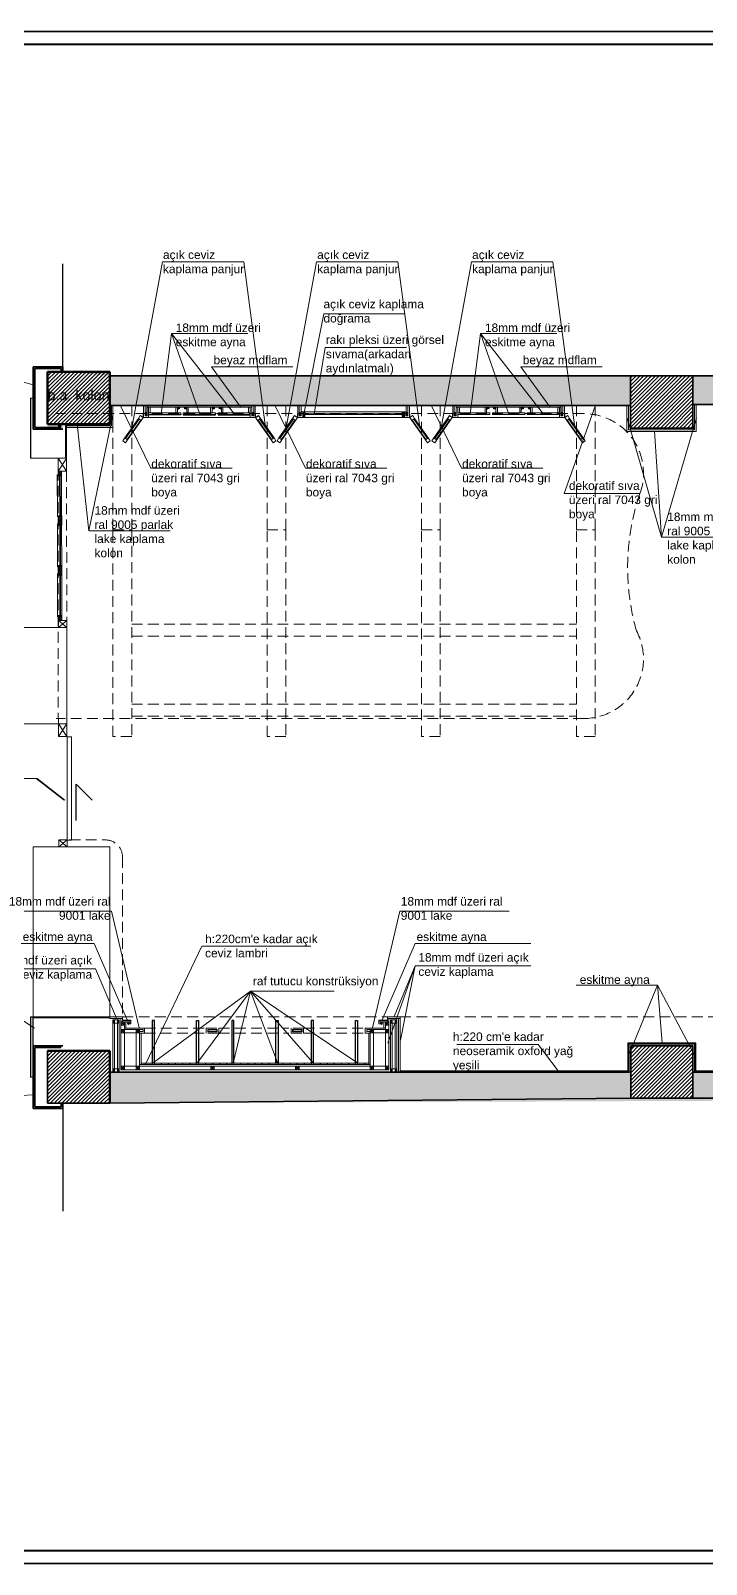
# Model space of a CAD drawing. Header units: millimetres. Extents: x 54215 to 67697, y 23496 to 56611.
# Drawn here: x 56308 to 57102, y 50261 to 52063 of the extents above; entities that cross this region are included whole.
import ezdxf

# ---------------------------------------------------------------- set-up
doc = ezdxf.new("R2010")
doc.units = ezdxf.units.MM
doc.linetypes.add('DASHED', pattern=[19.05, 12.7, -6.35])
for name, color, linetype, lineweight in [('- 0.09', 9, 'Continuous', 9), ('- 0.35', 3, 'Continuous', 35), ('- 0.50', 30, 'Continuous', 50), ('no3_ahsap gorunus arka ince', 53, 'Continuous', 15), ('no3_ahsap gorunus arka kalın', 43, 'Continuous', 15), ('no3_cam gorunus on', 142, 'Continuous', 15), ('no3_cam kesit arka', 141, 'Continuous', 18), ('no3_cam kesit on', 131, 'Continuous', 18), ('no3_duvar kaplama', 8, 'Continuous', 0), ('no3_duvar mevcut', 4, 'Continuous', 35), ('no3_kutu profil gorunus', 8, 'Continuous', 0), ('no3_kutuprofil kesit', 74, 'Continuous', 18), ('no3_mobilya aydınlatma', 50, 'Continuous', 13), ('no3_paslanmaz gorunus arka', 173, 'Continuous', 13), ('no3_paslanmaz gorunus on', 163, 'Continuous', 15), ('no3_tefriş izdüşüm', 87, 'Continuous', 15), ('no3_yazı duvar', 152, 'Continuous', 0), ('t_yazı', 154, 'Continuous', 25)]:
    doc.layers.add(name, color=color, linetype=linetype, lineweight=lineweight)
doc.layers.add('0 rölöve', color=7, linetype='Continuous', true_color=0xf1380e)
for name, color, linetype, lineweight, true_color in [('no3_ahsap kesit on', 7, 'Continuous', 20, 0xfca103), ('no3_alçıpan kesit', 7, 'Continuous', 20, 0xf5003d), ('no3_doğrama kesit', 7, 'Continuous', 18, 0x35355a)]:
    doc.layers.add(name, color=color, linetype=linetype, lineweight=lineweight, true_color=true_color)
doc.styles.get("Standard").update_dxf_attribs({"font": 'arial.ttf'})

# ---------------------------------------------------------------- blocks, each defined once
blk = doc.blocks.new('panjurplan')
at = {"layer": 'no3_ahsap gorunus arka kalın'}
for p, q in [((3825.4, 3282.3), (3797.4, 3282.3)), ((3797.4, 3281.5), (3825.4, 3281.5)), ((3797.4, 3281.1), (3825.4, 3281.1)), ((3825.4, 3278.9), (3797.4, 3278.9)), ((3797.4, 3278.3), (3825.4, 3278.3))]:
    blk.add_line(p, q, dxfattribs=at)
at = {"layer": 'no3_ahsap kesit on'}
for p, q in [((3797.4, 3278.9), (3797.4, 3281.5)), ((3825.4, 3281.5), (3825.4, 3278.9))]:
    blk.add_line(p, q, dxfattribs=at)
for points in [[(3793.4, 3278.3), (3797.4, 3278.3), (3797.4, 3282.3), (3793.4, 3282.3)], [(3825.4, 3278.3), (3829.4, 3278.3), (3829.4, 3282.3), (3825.4, 3282.3)]]:
    blk.add_lwpolyline(points, close=True, dxfattribs=at)
blk = doc.blocks.new('plan girişblok')
at = {"layer": '- 0.09'}
h = blk.add_hatch(dxfattribs=at)
h.set_pattern_fill('ANSI31', color=256)
h.set_pattern_definition([(45, (2446.458, 1691.4684), (-2.245064, 2.245064), [])])
h.paths.add_polyline_path([(3742.1, 3361.5), (3669.1, 3361.5), (3669.1, 3300), (3742.1, 3300)])
h.paths.add_polyline_path([(4427.6, 3357), (4354.1, 3357), (4354.1, 3295.5), (4427.6, 3295.5)])
h.paths.add_polyline_path([(5009.1, 3356), (4935.6, 3356), (4935.6, 3294.5), (5009.1, 3294.5)])
h.paths.add_polyline_path([(5006.1, 2568.5), (4933.1, 2568.5), (4933.1, 2507), (5006.1, 2507)])
h.paths.add_polyline_path([(4427.6, 2569.5), (4354.6, 2569.5), (4354.6, 2508), (4427.6, 2508)])
h.paths.add_polyline_path([(3742.1, 2563.5), (3669.1, 2563.5), (3669.1, 2502), (3742.1, 2502)])
at = {"layer": 'no3_duvar kaplama'}
h = blk.add_hatch(color=256, dxfattribs=at)
h.dxf.hatch_style = 1
h.paths.add_polyline_path([(3669.1, 2563.5), (3687.1, 2563.5), (3669.1, 2563.5), (3669.1, 2502), (3687.1, 2502), (5226.7, 2507.9), (5230.3, 3356), (3742.1, 3357), (3687.1, 3361.5), (3669.1, 3361.5), (3669.1, 3294), (3687.1, 3294), (3687.1, 3300), (3669.1, 3300), (3669.1, 3361.5), (3742.1, 3361.5), (3742.1, 3322), (4354.1, 3322), (4354.1, 3357), (4427.6, 3357), (4427.6, 3323), (4935.6, 3323), (4935.6, 3356), (5009.1, 3356), (5009.1, 3319), (5144.6, 3319), (5144.6, 3310.5), (5191.1, 3310.5), (5191.1, 2573), (5169.1, 2573), (5169.1, 2538.5), (5006.1, 2538.5), (5006.1, 2507), (4933.1, 2507), (4933.1, 2538.5), (4427.6, 2538.5), (4427.6, 2508), (4354.6, 2508), (4354.6, 2538.5), (3742.1, 2538.5), (3742.1, 2502), (3669.1, 2502)])
h.paths.add_polyline_path([(5191.1, 2684.9), (5191.1, 2661.6), (5203.3, 2661.6), (5203.3, 2684.9)], flags=17)
at = {"layer": '- 0.35'}
for p, q in [((3687.1, 3367.5), (3652.1, 3367.5)), ((3652.1, 3367.5), (3652.1, 3294)), ((3685.1, 3365.5), (3654.1, 3365.5)), ((3654.1, 3365.5), (3654.1, 3296)), ((3685.1, 3365.5), (3685.1, 3361.5)), ((3687.1, 3367.5), (3687.1, 3361.5)), ((3682.2, 3300), (3682.2, 3296)), ((3682.2, 3294), (3682.2, 3298)), ((3684.2, 3300), (3684.2, 3294)), ((3687.1, 3294), (3652.1, 3294)), ((3685.1, 3296), (3654.1, 3296)), ((3652.1, 2569.5), (3652.1, 2496)), ((3687.1, 2569.5), (3652.1, 2569.5)), ((3685.1, 2567.5), (3654.1, 2567.5)), ((3654.1, 2567.5), (3654.1, 2498)), ((3687.1, 2496), (3652.1, 2496)), ((3685.1, 2498), (3654.1, 2498))]:
    blk.add_line(p, q, dxfattribs=at)
at = {"layer": '- 0.35', "color": 2}
for p, q in [((3685.1, 2498), (3685.1, 2502)), ((3687.1, 2496), (3687.1, 2502))]:
    blk.add_line(p, q, dxfattribs=at)
at = {"layer": '- 0.50'}
for p, q in [((3742.1, 3361.5), (3669.1, 3361.5)), ((3669.1, 3300), (3669.1, 3361.5)), ((3742.1, 3300), (3742.1, 3361.5)), ((3742.1, 3300), (3742.1, 3361.5)), ((3742.1, 3300), (3669.1, 3300)), ((3742.1, 3300), (3669.1, 3300)), ((3742.1, 2563.5), (3669.1, 2563.5)), ((3742.1, 2563.5), (3742.1, 2502))]:
    blk.add_line(p, q, dxfattribs=at)
for p, q in [((3825.6, 3311.1), (3787.8, 3311.1)), ((3825.6, 3311.5), (3825.6, 3311.1)), ((3652.1, 2569.5), (3652.1, 2603.5))]:
    blk.add_line(p, q)
for points in [[(3828.6, 3311.5), (3828.6, 3311.1), (3866.4, 3311.1), (3866.4, 3311.5)], [(3869.4, 3311.5), (3869.4, 3311.1), (3907.2, 3311.1)]]:
    blk.add_lwpolyline(points)
for points in [[(3792.1, 2550), (3794.6, 2550), (3794.6, 2599.5), (3792.1, 2599.5)], [(3846.6, 2550), (3844.1, 2550), (3844.1, 2599.5), (3846.6, 2599.5)], [(3885.5, 2550), (3888, 2550), (3888, 2599.5), (3885.5, 2599.5)], [(3940, 2550), (3937.5, 2550), (3937.5, 2599.5), (3940, 2599.5)], [(3979, 2550), (3981.5, 2550), (3981.5, 2599.5), (3979, 2599.5)], [(4033.5, 2550), (4031, 2550), (4031, 2599.5), (4033.5, 2599.5)]]:
    blk.add_lwpolyline(points, close=True)
at = {"layer": '0 rölöve'}
for p, q in [((3687.1, 3367.5), (3687.1, 3488.3)), ((3913.2, 3322), (3963.1, 3322)), ((3913.2, 3322), (3963.1, 3322)), ((3687.1, 2496), (3687.1, 2375.1))]:
    blk.add_line(p, q, dxfattribs=at)
at = {"layer": 'no3_ahsap gorunus arka ince'}
for p, q in [((3787.8, 3308), (3907.2, 3308)), ((3969.1, 3308), (4088.5, 3308)), ((4086, 3314.5), (3971.6, 3314.5)), ((4151.3, 3308), (4270.7, 3308))]:
    blk.add_line(p, q, dxfattribs=at)
at = {"layer": 'no3_ahsap kesit on'}
for p, q in [((3781.8, 3322), (3783.6, 3322)), ((3909, 3322), (3786, 3322)), ((3786, 3320.2), (3786, 3322)), ((3786, 3320.2), (3787.8, 3320.2)), ((3909, 3320.2), (3786, 3320.2)), ((3787.8, 3313.3), (3787.8, 3320.2)), ((3789.6, 3313.3), (3789.6, 3320.2)), ((3819.8, 3313.3), (3819.8, 3320.2)), ((3821.6, 3313.3), (3821.6, 3320.2)), ((3832.6, 3313.3), (3832.6, 3320.2)), ((3834.4, 3313.3), (3834.4, 3320.2)), ((3860.6, 3313.3), (3860.6, 3320.2)), ((3862.4, 3313.3), (3862.4, 3320.2)), ((3873.4, 3313.3), (3873.4, 3320.2)), ((3875.2, 3313.3), (3875.2, 3320.2)), ((3905.4, 3313.3), (3905.4, 3320.2)), ((3909, 3320.2), (3907.2, 3320.2)), ((3907.2, 3313.3), (3907.2, 3320.2)), ((3909, 3320.2), (3909, 3322)), ((3913.2, 3322), (3911.4, 3322)), ((3963.1, 3322), (3964.9, 3322)), ((4094.5, 3322), (4092.7, 3322)), ((4145.3, 3322), (4147.1, 3322)), ((4272.5, 3322), (4149.5, 3322)), ((4149.5, 3320.2), (4149.5, 3322)), ((4149.5, 3320.2), (4151.3, 3320.2)), ((4272.5, 3320.2), (4149.5, 3320.2)), ((4151.3, 3313.3), (4151.3, 3320.2)), ((4153.1, 3313.3), (4153.1, 3320.2)), ((4183.3, 3313.3), (4183.3, 3320.2)), ((4185.1, 3313.3), (4185.1, 3320.2)), ((4196.1, 3313.3), (4196.1, 3320.2)), ((4197.9, 3313.3), (4197.9, 3320.2)), ((4224.1, 3313.3), (4224.1, 3320.2)), ((4225.9, 3313.3), (4225.9, 3320.2)), ((4236.9, 3313.3), (4236.9, 3320.2)), ((4238.7, 3313.3), (4238.7, 3320.2)), ((4268.9, 3313.3), (4268.9, 3320.2)), ((4272.5, 3320.2), (4270.7, 3320.2)), ((4270.7, 3313.3), (4270.7, 3320.2)), ((4272.5, 3320.2), (4272.5, 3322)), ((4276.7, 3322), (4274.9, 3322)), ((3967.3, 3314.5), (3969.1, 3314.5)), ((3971.6, 3312), (3969.1, 3314.5)), ((3969.1, 3312), (3971.6, 3314.5)), ((3971.6, 3309), (3969.1, 3311.5)), ((3969.1, 3309), (3971.6, 3311.5)), ((4086, 3312), (4088.5, 3314.5)), ((4088.5, 3312), (4086, 3314.5)), ((4086, 3309), (4088.5, 3311.5)), ((4088.5, 3309), (4086, 3311.5)), ((4090.3, 3314.5), (4088.5, 3314.5)), ((3757.1, 2603.5), (3742.1, 2603.5)), ((3742.1, 2603.5), (3742.1, 2601.7)), ((3757.1, 2601.7), (3742.1, 2601.7)), ((3755.3, 2597.7), (3767.1, 2597.7)), ((3759.3, 2597.7), (3759.3, 2588.7)), ((3761.1, 2597.7), (3761.1, 2590.5)), ((3765.3, 2595.5), (3765.3, 2597.7)), ((3767.1, 2595.5), (3765.3, 2595.5)), ((3767.1, 2599.5), (3767.1, 2595.5)), ((4058.5, 2599.5), (4058.5, 2595.5)), ((4070.3, 2597.7), (4058.5, 2597.7)), ((4058.5, 2595.5), (4060.3, 2595.5)), ((4060.3, 2595.5), (4060.3, 2597.7)), ((4064.5, 2597.7), (4064.5, 2590.5)), ((4066.3, 2597.7), (4066.3, 2588.7)), ((4083.5, 2603.5), (4068.5, 2603.5)), ((4068.5, 2603.5), (4068.5, 2597.7)), ((4083.5, 2601.7), (4068.5, 2601.7)), ((4070.3, 2601.7), (4070.3, 2597.7)), ((3777.3, 2586.3), (3777.3, 2545.5)), ((3779.1, 2584.5), (3779.1, 2547.5)), ((4046.5, 2584.5), (4046.5, 2547.5)), ((4048.3, 2586.3), (4048.3, 2545.5)), ((3777.3, 2547.5), (4048.3, 2547.5)), ((3777.3, 2545.5), (4048.3, 2545.5))]:
    blk.add_line(p, q, dxfattribs=at)
for points in [[(3691.4, 3298), (3744.1, 3298), (3744.1, 3322)], [(3691.4, 3296.2), (3745.9, 3296.2), (3745.9, 3322)], [(3781.8, 3322), (3781.8, 3308), (3787.8, 3308), (3787.8, 3320.2)], [(3783.6, 3322), (3783.6, 3309.8), (3786, 3309.8), (3786, 3320.2)], [(3913.2, 3322), (3913.2, 3308), (3907.2, 3308), (3907.2, 3320.2)], [(3911.4, 3322), (3911.4, 3309.8), (3909, 3309.8), (3909, 3320.2)], [(3963.1, 3322), (3963.1, 3308), (3969.1, 3308), (3969.1, 3314.5)], [(3964.9, 3322), (3964.9, 3309.8), (3967.3, 3309.8), (3967.3, 3314.5)], [(4094.5, 3322), (4094.5, 3308), (4088.5, 3308), (4088.5, 3314.5)], [(4092.7, 3322), (4092.7, 3309.8), (4090.3, 3309.8), (4090.3, 3314.5)], [(4145.3, 3322), (4145.3, 3308), (4151.3, 3308), (4151.3, 3320.2)], [(4147.1, 3322), (4147.1, 3309.8), (4149.5, 3309.8), (4149.5, 3320.2)], [(4276.7, 3322), (4276.7, 3308), (4270.7, 3308), (4270.7, 3320.2)], [(4274.9, 3322), (4274.9, 3309.8), (4272.5, 3309.8), (4272.5, 3320.2)], [(4350.1, 3322), (4350.1, 3291.5), (4431.6, 3291.5), (4431.6, 3323)], [(4352.1, 3322), (4352.1, 3293.5), (4429.6, 3293.5), (4429.6, 3323)], [(3757.1, 2597.7), (3757.1, 2603.5), (3742.1, 2603.5)], [(3755.3, 2597.7), (3755.3, 2601.7), (3742.1, 2601.7)], [(4083.5, 2538.5), (4083.5, 2603.5), (4068.5, 2603.5)], [(4081.7, 2538.5), (4081.7, 2601.7), (4068.5, 2601.7)], [(3759.3, 2590.5), (3783.1, 2590.5), (3783.1, 2584.5), (3777.3, 2584.5)], [(3759.3, 2588.7), (3781.3, 2588.7), (3781.3, 2586.3), (3777.3, 2586.3)], [(4066.3, 2590.5), (4042.5, 2590.5), (4042.5, 2584.5), (4048.3, 2584.5)], [(4066.3, 2588.7), (4044.3, 2588.7), (4044.3, 2586.3), (4048.3, 2586.3)], [(3779.1, 2547.5), (3783.8, 2547.5), (3783.8, 2549), (3783.5, 2549.3), (3779.1, 2549.3)], [(3885.6, 2549.3), (3880.1, 2549.3), (3879.8, 2549), (3879.8, 2547.5), (3885.6, 2547.5)], [(3937.8, 2547.5), (3945.8, 2547.5), (3945.8, 2549), (3945.5, 2549.3), (3940.1, 2549.3)], [(4046.5, 2549.3), (4042.1, 2549.3), (4041.8, 2549), (4041.8, 2547.5), (4046.5, 2547.5)]]:
    blk.add_lwpolyline(points, dxfattribs=at)
for points in [[(3787.8, 3313.3), (3825.6, 3313.3), (3825.6, 3311.5), (3787.8, 3311.5)], [(3828.6, 3313.3), (3866.4, 3313.3), (3866.4, 3311.5), (3828.6, 3311.5)], [(3869.4, 3313.3), (3907.2, 3313.3), (3907.2, 3311.5), (3869.4, 3311.5)], [(3969.1, 3312), (3971.6, 3312), (3971.6, 3314.5), (3969.1, 3314.5)], [(3969.1, 3309), (3971.6, 3309), (3971.6, 3311.5), (3969.1, 3311.5)], [(4088.5, 3312), (4086, 3312), (4086, 3314.5), (4088.5, 3314.5)], [(4088.5, 3309), (4086, 3309), (4086, 3311.5), (4088.5, 3311.5)], [(4151.3, 3313.3), (4189.1, 3313.3), (4189.1, 3311.5), (4151.3, 3311.5)], [(4192.1, 3313.3), (4229.9, 3313.3), (4229.9, 3311.5), (4192.1, 3311.5)], [(4232.9, 3313.3), (4270.7, 3313.3), (4270.7, 3311.5), (4232.9, 3311.5)], [(3857.9, 2588.7), (3857.9, 2586.9), (3867.9, 2586.9), (3867.9, 2588.7)], [(3957.6, 2588.7), (3957.6, 2586.9), (3967.6, 2586.9), (3967.6, 2588.7)], [(3792.1, 2549), (3791.8, 2549.3), (3784.4, 2549.3), (3784.1, 2549), (3784.1, 2547.5), (3792.1, 2547.5)], [(3802.6, 2549), (3802.3, 2549.3), (3794.9, 2549.3), (3794.6, 2549), (3794.6, 2547.5), (3802.6, 2547.5)], [(3810.9, 2549), (3810.6, 2549.3), (3803.2, 2549.3), (3802.9, 2549), (3802.9, 2547.5), (3810.9, 2547.5)], [(3819.2, 2549), (3818.9, 2549.3), (3811.5, 2549.3), (3811.2, 2549), (3811.2, 2547.5), (3819.2, 2547.5)], [(3827.5, 2549), (3827.2, 2549.3), (3819.8, 2549.3), (3819.5, 2549), (3819.5, 2547.5), (3827.5, 2547.5)], [(3835.8, 2549), (3835.5, 2549.3), (3828.1, 2549.3), (3827.8, 2549), (3827.8, 2547.5), (3835.8, 2547.5)], [(3844.1, 2549), (3843.8, 2549.3), (3836.4, 2549.3), (3836.1, 2549), (3836.1, 2547.5), (3844.1, 2547.5)], [(3854.6, 2549), (3854.3, 2549.3), (3846.9, 2549.3), (3846.6, 2549), (3846.6, 2547.5), (3854.6, 2547.5)], [(3862.9, 2549), (3862.6, 2549.3), (3855.2, 2549.3), (3854.9, 2549), (3854.9, 2547.5), (3862.9, 2547.5)], [(3871.2, 2549), (3870.9, 2549.3), (3863.5, 2549.3), (3863.2, 2549), (3863.2, 2547.5), (3871.2, 2547.5)], [(3879.5, 2549), (3879.2, 2549.3), (3871.8, 2549.3), (3871.5, 2549), (3871.5, 2547.5), (3879.5, 2547.5)], [(3896.1, 2549), (3895.8, 2549.3), (3888.4, 2549.3), (3888.1, 2549), (3888.1, 2547.5), (3896.1, 2547.5)], [(3904.4, 2549), (3904.1, 2549.3), (3896.7, 2549.3), (3896.4, 2549), (3896.4, 2547.5), (3904.4, 2547.5)], [(3912.7, 2549), (3912.4, 2549.3), (3905, 2549.3), (3904.7, 2549), (3904.7, 2547.5), (3912.7, 2547.5)], [(3921, 2549), (3920.7, 2549.3), (3913.3, 2549.3), (3913, 2549), (3913, 2547.5), (3921, 2547.5)], [(3929.3, 2549), (3929, 2549.3), (3921.6, 2549.3), (3921.3, 2549), (3921.3, 2547.5), (3929.3, 2547.5)], [(3937.6, 2549), (3937.3, 2549.3), (3929.9, 2549.3), (3929.6, 2549), (3929.6, 2547.5), (3937.6, 2547.5)], [(3954.1, 2549), (3953.8, 2549.3), (3946.4, 2549.3), (3946.1, 2549), (3946.1, 2547.5), (3954.1, 2547.5)], [(3962.4, 2549), (3962.1, 2549.3), (3954.7, 2549.3), (3954.4, 2549), (3954.4, 2547.5), (3962.4, 2547.5)], [(3970.7, 2549), (3970.4, 2549.3), (3963, 2549.3), (3962.7, 2549), (3962.7, 2547.5), (3970.7, 2547.5)], [(3979, 2549), (3978.7, 2549.3), (3971.3, 2549.3), (3971, 2549), (3971, 2547.5), (3979, 2547.5)], [(3989.5, 2549), (3989.2, 2549.3), (3981.8, 2549.3), (3981.5, 2549), (3981.5, 2547.5), (3989.5, 2547.5)], [(3997.8, 2549), (3997.5, 2549.3), (3990.1, 2549.3), (3989.8, 2549), (3989.8, 2547.5), (3997.8, 2547.5)], [(4006.1, 2549), (4005.8, 2549.3), (3998.4, 2549.3), (3998.1, 2549), (3998.1, 2547.5), (4006.1, 2547.5)], [(4014.4, 2549), (4014.1, 2549.3), (4006.7, 2549.3), (4006.4, 2549), (4006.4, 2547.5), (4014.4, 2547.5)], [(4022.7, 2549), (4022.4, 2549.3), (4015, 2549.3), (4014.7, 2549), (4014.7, 2547.5), (4022.7, 2547.5)], [(4031, 2549), (4030.7, 2549.3), (4023.3, 2549.3), (4023, 2549), (4023, 2547.5), (4031, 2547.5)], [(4041.5, 2549), (4041.2, 2549.3), (4033.8, 2549.3), (4033.5, 2549), (4033.5, 2547.5), (4041.5, 2547.5)]]:
    blk.add_lwpolyline(points, close=True, dxfattribs=at)
at = {"layer": 'no3_alçıpan kesit'}
for p, q in [((3690.2, 3260), (3690.2, 3298)), ((3690.2, 3298), (3691.4, 3298)), ((3691.4, 3260), (3691.4, 3298)), ((3652.1, 2603.5), (3742.1, 2603.5)), ((3652.1, 2602.3), (3742.1, 2602.3)), ((3757.1, 2599.5), (3767.1, 2599.5)), ((4068.5, 2599.5), (4058.5, 2599.5))]:
    blk.add_line(p, q, dxfattribs=at)
for points in [[(4351.4, 2538.5), (4351.4, 2572.7), (4430.8, 2572.7), (4430.8, 2538.5)], [(4352.6, 2538.5), (4352.6, 2571.5), (4429.6, 2571.5), (4429.6, 2538.5)]]:
    blk.add_lwpolyline(points, dxfattribs=at)
at = {"layer": 'no3_cam gorunus on'}
for p, q in [((3683, 3240.7), (3683.4, 3191)), ((3683.5, 3240.7), (3683.9, 3191)), ((3684, 3240.7), (3684.4, 3191)), ((3683.4, 3183), (3683.4, 3132.3)), ((3683.9, 3183), (3683.9, 3132.3)), ((3684.4, 3183), (3684.4, 3132.3)), ((3683.4, 3124.3), (3683.4, 3073.7)), ((3683.9, 3124.3), (3683.9, 3073.7)), ((3684.4, 3124.3), (3684.4, 3073.7))]:
    blk.add_line(p, q, dxfattribs=at)
at = {"layer": 'no3_cam kesit arka'}
for p, q in [((3969.1, 3312), (4088.5, 3312)), ((3969.1, 3311.5), (4088.5, 3311.5))]:
    blk.add_line(p, q, dxfattribs=at)
for points in [[(3757.1, 2599.5), (3767.1, 2599.5), (3767.1, 2599.9), (3757.1, 2599.9)], [(4068.5, 2599.5), (4058.5, 2599.5), (4058.5, 2599.9), (4068.5, 2599.9)]]:
    blk.add_lwpolyline(points, close=True, dxfattribs=at)
at = {"layer": 'no3_cam kesit on'}
blk.add_lwpolyline([(4351, 2540), (4351, 2573.1), (4431.2, 2573.1), (4431.2, 2540)], dxfattribs=at)
at = {"layer": 'no3_doğrama kesit'}
blk.add_line((3688.9, 3244.7), (3683.9, 3244.7), dxfattribs=at)
blk.add_lwpolyline([(3692.1, 2811.3), (3692.1, 2932.7), (3697.1, 2932.7), (3697.1, 2811.3)], close=True, dxfattribs=at)
at = {"layer": 'no3_duvar kaplama', "linetype": 'DASHED'}
for p, q in [((3767.9, 3065), (4290.6, 3065)), ((3767.9, 3051), (4290.6, 3051)), ((3767.9, 2971.1), (4290.6, 2971.1)), ((3767.9, 2957.1), (4290.6, 2957.1)), ((3757.1, 2603.5), (4068.5, 2603.5)), ((4083.5, 2603.5), (4677.5, 2603.5)), ((3783.1, 2590.5), (3855.5, 2590.5)), ((3783.1, 2584.5), (3855.5, 2584.5)), ((3870.3, 2590.5), (3952.8, 2590.5)), ((3870.3, 2584.5), (3952.8, 2584.5)), ((3970, 2590.5), (4042.5, 2590.5)), ((3970, 2584.5), (4042.5, 2584.5))]:
    blk.add_line(p, q, dxfattribs=at)
at = {"layer": 'no3_duvar kaplama'}
for p, q in [((4083.5, 2540), (4351.4, 2540)), ((4083.5, 2539), (4351.4, 2539)), ((4430.8, 2540), (4677.5, 2540)), ((4430.8, 2539), (4677.5, 2539))]:
    blk.add_line(p, q, dxfattribs=at)
at = {"layer": 'no3_duvar kaplama', "linetype": 'DASHED'}
for points in [[(3745.9, 3322), (3745.9, 3176), (3767.9, 3176), (3767.9, 3322)], [(3927.2, 3322), (3927.2, 3176), (3949.2, 3176), (3949.2, 3322)], [(4108.5, 3322), (4108.5, 3176), (4130.5, 3176), (4130.5, 3322)], [(4290.6, 3322), (4290.6, 3176), (4312.6, 3176), (4312.6, 3322)], [(3745.9, 2933), (3745.9, 3176), (3767.9, 3176), (3767.9, 2933)], [(3927.2, 2933), (3927.2, 3176), (3949.2, 3176), (3949.2, 2933)], [(4108.5, 2933), (4108.5, 3176), (4130.5, 3176), (4130.5, 2933)], [(4290.6, 2933), (4290.6, 3176), (4312.6, 3176), (4312.6, 2933)], [(3855.5, 2590.5), (3870.3, 2590.5), (3870.3, 2584.5), (3855.5, 2584.5)], [(3857.3, 2588.7), (3868.5, 2588.7), (3868.5, 2586.1), (3857.3, 2586.1)], [(3970, 2590.5), (3955.2, 2590.5), (3955.2, 2584.5), (3970, 2584.5)], [(3968.2, 2588.7), (3957, 2588.7), (3957, 2586.1), (3968.2, 2586.1)]]:
    blk.add_lwpolyline(points, close=True, dxfattribs=at)
blk.add_lwpolyline([(3695, 2811.5), (3737.1, 2811.5, -0.414214), (3757.1, 2791.5), (3757.1, 2603.5)], format="xyb", dxfattribs=at)
at = {"layer": 'no3_duvar mevcut'}
for p, q in [((4354.1, 3357), (3742.1, 3357)), ((4354.1, 3357), (4354.1, 3295.5)), ((4354.1, 3357), (4427.6, 3357)), ((4427.6, 3295.5), (4427.6, 3357)), ((4427.6, 3357), (4935.6, 3356)), ((3742.1, 3322), (4354.1, 3322)), ((4427.6, 3323), (4935.6, 3323)), ((4354.1, 3295.5), (4427.6, 3295.5)), ((3669.1, 2563.5), (3669.1, 2502)), ((3742.1, 2563.5), (3669.1, 2563.5)), ((3742.1, 2563.5), (3742.1, 2502)), ((4354.6, 2508), (4354.6, 2569.5)), ((4354.6, 2569.5), (4427.6, 2569.5)), ((4427.6, 2569.5), (4427.6, 2508)), ((3742.1, 2538.5), (4354.6, 2538.5)), ((4427.6, 2538.5), (4933.1, 2538.5)), ((4354.6, 2508), (3742.1, 2502)), ((4354.6, 2508), (4427.6, 2508)), ((4933.1, 2507), (4427.6, 2508)), ((3742.1, 2502), (3669.1, 2502))]:
    blk.add_line(p, q, dxfattribs=at)
at = {"layer": 'no3_kutu profil gorunus'}
for p, q in [((3785.8, 3313.8), (3785.8, 3322)), ((3909.2, 3313.8), (3909.2, 3322)), ((3967.1, 3313.8), (3967.1, 3322)), ((4090.5, 3313.8), (4090.5, 3322)), ((4149.3, 3313.8), (4149.3, 3322)), ((4272.7, 3313.8), (4272.7, 3322)), ((3685.5, 3244.7), (3681.5, 3244.7)), ((3685.9, 3069.7), (3685.5, 3244.7)), ((3680.5, 3239.2), (3680.9, 3192.5)), ((3680.9, 3181.5), (3680.9, 3133.8)), ((3680.9, 3122.8), (3680.9, 3075.2)), ((3681.9, 3069.7), (3685.9, 3069.7)), ((3745.9, 2596.2), (3745.9, 2542.5)), ((3747.9, 2600.2), (3751.3, 2600.2)), ((3753.3, 2596.2), (3753.3, 2542.5)), ((4072.3, 2596.2), (4072.3, 2542.5)), ((4074.3, 2600.2), (4077.7, 2600.2)), ((4079.7, 2596.2), (4079.7, 2542.5)), ((3755.3, 2541.5), (3755.3, 2593.7)), ((4070.3, 2593.7), (4070.3, 2588.7)), ((4070.3, 2584.7), (4070.3, 2543.5)), ((4048.3, 2541.5), (3755.3, 2541.5)), ((4066.3, 2541.5), (4052.3, 2541.5))]:
    blk.add_line(p, q, dxfattribs=at)
at = {"layer": 'no3_kutu profil gorunus', "linetype": 'DASHED'}
for p, q in [((3681.7, 2948), (3681.4, 3245)), ((3691.4, 3245), (3691.7, 2948))]:
    blk.add_line(p, q, dxfattribs=at)
at = {"layer": 'no3_kutu profil gorunus'}
for points in [[(3747.9, 2596.2), (3751.3, 2596.2), (3751.3, 2542.5), (3747.9, 2542.5)], [(4074.3, 2596.2), (4077.7, 2596.2), (4077.7, 2542.5), (4074.3, 2542.5)], [(3759.3, 2584.7), (3773.3, 2584.7), (3773.3, 2545.5), (3759.3, 2545.5)], [(4052.3, 2584.7), (4066.3, 2584.7), (4066.3, 2545.5), (4052.3, 2545.5)]]:
    blk.add_lwpolyline(points, close=True, dxfattribs=at)
at = {"layer": 'no3_kutuprofil kesit'}
for p, q in [((3778.1, 3310), (3778.2, 3310.2)), ((3781.4, 3307.7), (3778.1, 3310)), ((3778.2, 3310.2), (3781.2, 3308)), ((3781.8, 3312), (3781.6, 3312)), ((3781.6, 3312), (3781.6, 3308.2)), ((3781.8, 3308), (3781.8, 3312)), ((3783.8, 3309.8), (3785.8, 3313.8)), ((3785.8, 3309.8), (3783.8, 3313.8)), ((3785.8, 3313.8), (3785.8, 3313.8)), ((3911.2, 3309.8), (3909.2, 3313.8)), ((3909.2, 3313.8), (3909.2, 3313.8)), ((3909.2, 3309.8), (3911.2, 3313.8)), ((3913.2, 3308), (3913.2, 3312)), ((3913.2, 3312), (3913.4, 3312)), ((3913.4, 3312), (3913.4, 3308.2)), ((3913.7, 3307.7), (3917, 3310)), ((3916.9, 3310.2), (3913.8, 3308)), ((3917, 3310), (3916.9, 3310.2)), ((3959.4, 3310), (3959.5, 3310.2)), ((3962.7, 3307.7), (3959.4, 3310)), ((3959.5, 3310.2), (3962.5, 3308)), ((3963.1, 3312), (3962.9, 3312)), ((3962.9, 3312), (3962.9, 3308.2)), ((3963.1, 3308), (3963.1, 3312)), ((3965.1, 3309.8), (3967.1, 3313.8)), ((3967.1, 3309.8), (3965.1, 3313.8)), ((3967.1, 3313.8), (3967.1, 3313.8)), ((4092.5, 3309.8), (4090.5, 3313.8)), ((4090.5, 3313.8), (4090.5, 3313.8)), ((4090.5, 3309.8), (4092.5, 3313.8)), ((4094.5, 3308), (4094.5, 3312)), ((4094.5, 3312), (4094.7, 3312)), ((4094.7, 3312), (4094.7, 3308.2)), ((4095, 3307.7), (4098.3, 3310)), ((4098.2, 3310.2), (4095.1, 3308)), ((4098.3, 3310), (4098.2, 3310.2)), ((4141.5, 3310), (4141.6, 3310.2)), ((4144.8, 3307.7), (4141.5, 3310)), ((4141.6, 3310.2), (4144.7, 3308)), ((4145.3, 3312), (4145.1, 3312)), ((4145.1, 3312), (4145.1, 3308.2)), ((4145.3, 3308), (4145.3, 3312)), ((4147.3, 3309.8), (4149.3, 3313.8)), ((4149.3, 3309.8), (4147.3, 3313.8)), ((4149.3, 3313.8), (4149.3, 3313.8)), ((4274.7, 3309.8), (4272.7, 3313.8)), ((4272.7, 3313.8), (4272.7, 3313.8)), ((4272.7, 3309.8), (4274.7, 3313.8)), ((4276.7, 3308), (4276.7, 3312)), ((4276.7, 3312), (4276.9, 3312)), ((4276.9, 3312), (4276.9, 3308.2)), ((4277.1, 3307.7), (4280.4, 3310)), ((4280.3, 3310.2), (4277.3, 3308)), ((4280.4, 3310), (4280.3, 3310.2)), ((3649.1, 3260), (3680.9, 3260)), ((3691.4, 3245), (3681.4, 3260)), ((3691.4, 3259.7), (3681.4, 3244.7)), ((3681.5, 3244.7), (3685.5, 3240.7)), ((3681.5, 3240.7), (3685.5, 3244.7)), ((3680.5, 3240.7), (3683, 3239.2)), ((3680.5, 3239.2), (3683, 3240.7)), ((3684, 3240.7), (3685.5, 3239.2)), ((3684, 3239.2), (3685.5, 3240.7)), ((3680.9, 3192.5), (3683.4, 3191)), ((3680.9, 3191), (3683.4, 3192.5)), ((3681.9, 3191), (3685.9, 3187)), ((3681.9, 3187), (3685.9, 3191)), ((3684.4, 3192.5), (3685.9, 3191)), ((3684.4, 3191), (3685.9, 3192.5)), ((3680.9, 3183), (3683.4, 3181.5)), ((3680.9, 3181.5), (3683.4, 3183)), ((3685.9, 3187), (3681.9, 3187)), ((3681.9, 3187), (3685.9, 3183)), ((3681.9, 3183), (3685.9, 3187)), ((3685.9, 3183), (3681.9, 3183)), ((3684.4, 3183), (3685.9, 3181.5)), ((3684.4, 3181.5), (3685.9, 3183)), ((3680.9, 3133.8), (3683.4, 3132.3)), ((3680.9, 3132.3), (3683.4, 3133.8)), ((3680.9, 3124.3), (3683.4, 3122.8)), ((3680.9, 3122.8), (3683.4, 3124.3)), ((3681.9, 3132.3), (3685.9, 3128.3)), ((3681.9, 3128.3), (3685.9, 3132.3)), ((3685.9, 3128.3), (3681.9, 3128.3)), ((3685.9, 3128.3), (3681.9, 3128.3)), ((3681.9, 3128.3), (3685.9, 3124.3)), ((3681.9, 3124.3), (3685.9, 3128.3)), ((3685.9, 3124.3), (3681.9, 3124.3)), ((3684.4, 3133.8), (3685.9, 3132.3)), ((3684.4, 3132.3), (3685.9, 3133.8)), ((3684.4, 3124.3), (3685.9, 3122.8)), ((3684.4, 3122.8), (3685.9, 3124.3)), ((3680.9, 3075.2), (3683.4, 3073.7)), ((3680.9, 3073.7), (3683.4, 3075.2)), ((3691.7, 3069.3), (3681.7, 3061.3)), ((3691.7, 3061.3), (3681.7, 3069.3)), ((3681.9, 3073.7), (3685.9, 3069.7)), ((3681.9, 3069.7), (3685.9, 3073.7)), ((3685.9, 3069.7), (3681.9, 3069.7)), ((3684.4, 3075.2), (3685.9, 3073.7)), ((3684.4, 3073.7), (3685.9, 3075.2)), ((3691.7, 2948), (3681.7, 2933)), ((3691.7, 2933), (3681.7, 2948)), ((3692.1, 2811.5), (3682.1, 2803.5)), ((3692.1, 2803.5), (3682.1, 2811.5)), ((3745.9, 2596.2), (3747.9, 2600.2)), ((3747.9, 2596.2), (3745.9, 2600.2)), ((3751.3, 2596.2), (3753.3, 2600.2)), ((3753.3, 2596.2), (3751.3, 2600.2)), ((3755.3, 2593.7), (3759.3, 2597.7)), ((3759.3, 2593.7), (3755.3, 2597.7)), ((4066.3, 2593.7), (4070.3, 2597.7)), ((4070.3, 2593.7), (4066.3, 2597.7)), ((4072.3, 2596.2), (4074.3, 2600.2)), ((4074.3, 2596.2), (4072.3, 2600.2)), ((4077.7, 2596.2), (4079.7, 2600.2)), ((4079.7, 2596.2), (4077.7, 2600.2)), ((3755.3, 2584.7), (3759.3, 2588.7)), ((3759.3, 2584.7), (3755.3, 2588.7)), ((3773.3, 2584.7), (3777.3, 2588.7)), ((3777.3, 2584.7), (3773.3, 2588.7)), ((4048.3, 2584.7), (4052.3, 2588.7)), ((4052.3, 2584.7), (4048.3, 2588.7)), ((4066.3, 2584.7), (4070.3, 2588.7)), ((4070.3, 2584.7), (4066.3, 2588.7)), ((3745.9, 2538.5), (3747.9, 2542.5)), ((3747.9, 2538.5), (3745.9, 2542.5)), ((3751.3, 2538.5), (3753.3, 2542.5)), ((3753.3, 2538.5), (3751.3, 2542.5)), ((3755.3, 2541.5), (3759.3, 2545.5)), ((3759.3, 2541.5), (3755.3, 2545.5)), ((3773.3, 2541.5), (3777.3, 2545.5)), ((3777.3, 2541.5), (3773.3, 2545.5)), ((3860.9, 2541.5), (3864.9, 2545.5)), ((3864.9, 2541.5), (3860.9, 2545.5)), ((3960.6, 2541.5), (3964.6, 2545.5)), ((3964.6, 2541.5), (3960.6, 2545.5)), ((4048.3, 2541.5), (4052.3, 2545.5)), ((4052.3, 2541.5), (4048.3, 2545.5)), ((4066.3, 2541.5), (4070.3, 2545.5)), ((4070.3, 2541.5), (4066.3, 2545.5)), ((4072.3, 2538.5), (4074.3, 2542.5)), ((4074.3, 2538.5), (4072.3, 2542.5)), ((4077.7, 2538.5), (4079.7, 2542.5)), ((4079.7, 2538.5), (4077.7, 2542.5))]:
    blk.add_line(p, q, dxfattribs=at)
for points in [[(3652.1, 3330.7), (3649.1, 3330.7), (3649.1, 3260), (3681.4, 3260)], [(3652.1, 3330.5), (3649.3, 3330.5), (3649.3, 3260.2), (3681.4, 3260.2)], [(3652.1, 2603.5), (3649.1, 2603.5), (3649.1, 2532.7), (3652.1, 2532.7)], [(3652.1, 2603.3), (3649.3, 2603.3), (3649.3, 2532.9), (3652.1, 2532.9)]]:
    blk.add_lwpolyline(points, dxfattribs=at)
for points in [[(3783.8, 3309.8), (3785.8, 3309.8), (3785.8, 3313.8), (3783.8, 3313.8)], [(3911.2, 3309.8), (3909.2, 3309.8), (3909.2, 3313.8), (3911.2, 3313.8)], [(3965.1, 3309.8), (3967.1, 3309.8), (3967.1, 3313.8), (3965.1, 3313.8)], [(4092.5, 3309.8), (4090.5, 3309.8), (4090.5, 3313.8), (4092.5, 3313.8)], [(4147.3, 3309.8), (4149.3, 3309.8), (4149.3, 3313.8), (4147.3, 3313.8)], [(4274.7, 3309.8), (4272.7, 3309.8), (4272.7, 3313.8), (4274.7, 3313.8)], [(3681.4, 3245), (3691.4, 3245), (3691.4, 3260), (3681.4, 3260)], [(3685.5, 3244.7), (3685.5, 3240.7), (3681.5, 3240.7), (3681.5, 3244.7)], [(3680.5, 3240.7), (3680.5, 3239.2), (3683, 3239.2), (3683, 3240.7)], [(3684, 3240.7), (3684, 3239.2), (3685.5, 3239.2), (3685.5, 3240.7)], [(3680.9, 3192.5), (3680.9, 3191), (3683.4, 3191), (3683.4, 3192.5)], [(3685.9, 3191), (3685.9, 3187), (3681.9, 3187), (3681.9, 3191)], [(3684.4, 3192.5), (3684.4, 3191), (3685.9, 3191), (3685.9, 3192.5)], [(3680.9, 3183), (3680.9, 3181.5), (3683.4, 3181.5), (3683.4, 3183)], [(3685.9, 3187), (3685.9, 3183), (3681.9, 3183), (3681.9, 3187)], [(3684.4, 3183), (3684.4, 3181.5), (3685.9, 3181.5), (3685.9, 3183)], [(3680.9, 3133.8), (3680.9, 3132.3), (3683.4, 3132.3), (3683.4, 3133.8)], [(3680.9, 3124.3), (3680.9, 3122.8), (3683.4, 3122.8), (3683.4, 3124.3)], [(3685.9, 3132.3), (3685.9, 3128.3), (3681.9, 3128.3), (3681.9, 3132.3)], [(3685.9, 3128.3), (3685.9, 3124.3), (3681.9, 3124.3), (3681.9, 3128.3)], [(3684.4, 3133.8), (3684.4, 3132.3), (3685.9, 3132.3), (3685.9, 3133.8)], [(3684.4, 3124.3), (3684.4, 3122.8), (3685.9, 3122.8), (3685.9, 3124.3)], [(3680.9, 3075.2), (3680.9, 3073.7), (3683.4, 3073.7), (3683.4, 3075.2)], [(3681.7, 3061.3), (3691.7, 3061.3), (3691.7, 3069.3), (3681.7, 3069.3)], [(3685.9, 3073.7), (3685.9, 3069.7), (3681.9, 3069.7), (3681.9, 3073.7)], [(3684.4, 3075.2), (3684.4, 3073.7), (3685.9, 3073.7), (3685.9, 3075.2)], [(3681.7, 2933), (3691.7, 2933), (3691.7, 2948), (3681.7, 2948)], [(3682.1, 2803.5), (3692.1, 2803.5), (3692.1, 2811.5), (3682.1, 2811.5)], [(3745.9, 2596.2), (3747.9, 2596.2), (3747.9, 2600.2), (3745.9, 2600.2)], [(3751.3, 2596.2), (3753.3, 2596.2), (3753.3, 2600.2), (3751.3, 2600.2)], [(3755.3, 2593.7), (3759.3, 2593.7), (3759.3, 2597.7), (3755.3, 2597.7)], [(4066.3, 2593.7), (4070.3, 2593.7), (4070.3, 2597.7), (4066.3, 2597.7)], [(4072.3, 2596.2), (4074.3, 2596.2), (4074.3, 2600.2), (4072.3, 2600.2)], [(4077.7, 2596.2), (4079.7, 2596.2), (4079.7, 2600.2), (4077.7, 2600.2)], [(3755.3, 2584.7), (3759.3, 2584.7), (3759.3, 2588.7), (3755.3, 2588.7)], [(3773.3, 2584.7), (3777.3, 2584.7), (3777.3, 2588.7), (3773.3, 2588.7)], [(4048.3, 2584.7), (4052.3, 2584.7), (4052.3, 2588.7), (4048.3, 2588.7)], [(4066.3, 2584.7), (4070.3, 2584.7), (4070.3, 2588.7), (4066.3, 2588.7)], [(3745.9, 2538.5), (3747.9, 2538.5), (3747.9, 2542.5), (3745.9, 2542.5)], [(3751.3, 2538.5), (3753.3, 2538.5), (3753.3, 2542.5), (3751.3, 2542.5)], [(3755.3, 2541.5), (3759.3, 2541.5), (3759.3, 2545.5), (3755.3, 2545.5)], [(3773.3, 2541.5), (3777.3, 2541.5), (3777.3, 2545.5), (3773.3, 2545.5)], [(3860.9, 2541.5), (3864.9, 2541.5), (3864.9, 2545.5), (3860.9, 2545.5)], [(3960.6, 2541.5), (3964.6, 2541.5), (3964.6, 2545.5), (3960.6, 2545.5)], [(4048.3, 2541.5), (4052.3, 2541.5), (4052.3, 2545.5), (4048.3, 2545.5)], [(4066.3, 2541.5), (4070.3, 2541.5), (4070.3, 2545.5), (4066.3, 2545.5)], [(4072.3, 2538.5), (4074.3, 2538.5), (4074.3, 2542.5), (4072.3, 2542.5)], [(4077.7, 2538.5), (4079.7, 2538.5), (4079.7, 2542.5), (4077.7, 2542.5)]]:
    blk.add_lwpolyline(points, close=True, dxfattribs=at)
for centre in [(3781.5, 3308), (3913.5, 3308), (3962.8, 3308), (4094.8, 3308), (4145, 3308), (4277, 3308)]:
    blk.add_circle(centre, 0.3, dxfattribs=at)
at = {"layer": 'no3_mobilya aydınlatma'}
for p, q in [((3823.6, 3318.7), (3824.7, 3319.2)), ((3823.6, 3318.5), (3824.7, 3318)), ((3830.7, 3318.7), (3829.5, 3319.2)), ((3830.7, 3318.5), (3829.5, 3318)), ((3864.4, 3318.7), (3865.5, 3319.2)), ((3864.4, 3318.5), (3865.5, 3318)), ((3871.5, 3318.7), (3870.3, 3319.2)), ((3871.5, 3318.5), (3870.3, 3318)), ((4187, 3318.7), (4188.2, 3319.2)), ((4187, 3318.5), (4188.2, 3318)), ((4194.1, 3318.7), (4193, 3319.2)), ((4194.1, 3318.5), (4193, 3318)), ((4227.8, 3318.7), (4229, 3319.2)), ((4227.8, 3318.5), (4229, 3318)), ((4234.9, 3318.7), (4233.8, 3319.2)), ((4234.9, 3318.5), (4233.8, 3318)), ((3763.6, 2595.5), (3764.5, 2594.6)), ((3763.6, 2595.5), (3763.6, 2594.2)), ((4062.1, 2595.5), (4061.2, 2594.6)), ((4062.1, 2595.5), (4062.1, 2594.2))]:
    blk.add_line(p, q, dxfattribs=at)
for centre, radius in [((3822.5, 3318.6), 0.773), ((3831.8, 3318.6), 0.773), ((3863.3, 3318.6), 0.773), ((3872.6, 3318.6), 0.773), ((4185.9, 3318.6), 0.773), ((4195.2, 3318.6), 0.773), ((4226.7, 3318.6), 0.773), ((4236, 3318.6), 0.773), ((3763.6, 2596.1), 0.615), ((4062.1, 2596.1), 0.615)]:
    blk.add_circle(centre, radius, dxfattribs=at)
at = {"layer": 'no3_paslanmaz gorunus arka'}
for points in [[(3631.7, 3061.3), (3691.7, 3061.3), (3691.7, 2948), (3631.7, 2948)], [(3652.1, 2603.5), (3742.1, 2603.5), (3742.1, 2803.5), (3652.1, 2803.5)]]:
    blk.add_lwpolyline(points, close=True, dxfattribs=at)
at = {"layer": 'no3_paslanmaz gorunus on'}
for points in [[(3794.3, 2547.5), (3794.6, 2547.5), (3794.6, 2550), (3792.1, 2550), (3792.1, 2547.5), (3792.4, 2547.5)], [(3794.3, 2547.5), (3794.3, 2549.7), (3792.4, 2549.7), (3792.4, 2547.5)], [(3846.3, 2547.5), (3846.6, 2547.5), (3846.6, 2550), (3844.1, 2550), (3844.1, 2547.5), (3844.4, 2547.5)], [(3846.3, 2547.5), (3846.3, 2549.7), (3844.4, 2549.7), (3844.4, 2547.5)], [(3887.8, 2547.5), (3888.1, 2547.5), (3888.1, 2550), (3885.6, 2550), (3885.6, 2547.5), (3885.9, 2547.5)], [(3887.8, 2547.5), (3887.8, 2549.7), (3885.9, 2549.7), (3885.9, 2547.5)], [(3939.8, 2547.5), (3940.1, 2547.5), (3940.1, 2550), (3937.6, 2550), (3937.6, 2547.5), (3937.9, 2547.5)], [(3939.8, 2547.5), (3939.8, 2549.7), (3937.9, 2549.7), (3937.9, 2547.5)], [(3981.2, 2547.5), (3981.5, 2547.5), (3981.5, 2550), (3979, 2550), (3979, 2547.5), (3979.3, 2547.5)], [(3981.2, 2547.5), (3981.2, 2549.7), (3979.3, 2549.7), (3979.3, 2547.5)], [(4033.2, 2547.5), (4033.5, 2547.5), (4033.5, 2550), (4031, 2550), (4031, 2547.5), (4031.3, 2547.5)], [(4033.2, 2547.5), (4033.2, 2549.7), (4031.3, 2549.7), (4031.3, 2547.5)]]:
    blk.add_lwpolyline(points, dxfattribs=at)
at = {"layer": 'no3_tefriş izdüşüm', "linetype": 'DASHED'}
blk.add_line((4365.4, 3218.7), (4365.4, 3218.7), dxfattribs=at)
for points in [[(4365.4, 3218.7), (4365.4, 3218.7, 0.519356), (4299.6, 3312.4), (3679.1, 3312.4)], [(4361.3, 3057.1), (4361.3, 3057.1, -0.566052), (4299.6, 2954.2), (3679.1, 2954.2)]]:
    blk.add_lwpolyline(points, format="xyb", dxfattribs=at)
blk.add_arc((4621.4, 3131.4), 270.5, 161.1656, 195.9339, dxfattribs=at)
at = {"layer": 't_yazı'}
for p, q in [((3702.8, 2834.2), (3702.8, 2877.1)), ((3702.8, 2877.1), (3721.6, 2858.2))]:
    blk.add_line(p, q, dxfattribs=at)
at = {"layer": '0 rölöve', "rotation": 55.11859647751027}
for p in [(4280.7, -1708.4), (4462, -1708.4), (4644.1, -1708.4)]:
    blk.add_blockref('panjurplan', p, dxfattribs=at)
at = {"layer": '0 rölöve', "xscale": -0.9999999999999998, "rotation": 304.8814035224896}
for p in [(3414.3, -1708.4), (3595.6, -1708.4), (3777.8, -1708.4)]:
    blk.add_blockref('panjurplan', p, dxfattribs=at)
at = {"layer": '0 rölöve'}
blk.add_text('b.a. kolon', height=12, dxfattribs=at).set_placement((3669.1, 3328.1))

msp = doc.modelspace()

# ---------------------------------------------------------------- linework, layer by layer
at = {"color": 252, "const_width": 2.135}
for points in [[(58549.046, 50262.36), (55059.324, 50262.36), (55059.324, 52062.36), (58549.046, 52062.36), (58549.046, 50923.311, -0.41421356), (58523.96, 50898.225), (58145.153, 50898.225, 0.41421356), (58135.119, 50888.19), (58135.119, 50644.353, 0.41421356), (58145.153, 50634.318), (58523.96, 50634.318, -0.41421356), (58549.046, 50609.232), (58549.046, 50262.36)], [(58533.994, 50923.311, -0.41421356), (58523.96, 50913.277), (58145.153, 50913.277, 0.41421356), (58120.067, 50888.19), (58120.067, 50644.353, 0.41421356), (58145.153, 50619.266), (58523.96, 50619.266, -0.41421356), (58533.994, 50609.232), (58533.994, 50277.412), (55074.376, 50277.412), (55074.376, 52047.308), (58533.994, 52047.308), (58533.994, 50923.311)]]:
    msp.add_lwpolyline(points, format="xyb", dxfattribs=at)
at = {"layer": 'no3_yazı duvar'}
for p, q in [((56558.345, 51791.684), (56583.755, 51600.228)), ((56739.646, 51791.684), (56765.055, 51600.228)), ((56921.799, 51791.684), (56947.209, 51600.228)), ((56310.835, 51647.308), (56215.122, 51673.627)), ((56405.035, 51613.779), (56376.263, 51475.651)), ((56310.835, 50812.871), (56196.877, 50806.53))]:
    msp.add_line(p, q, dxfattribs=at)
for points in [[(56427.035, 51596.766), (56462.76, 51791.684), (56558.345, 51791.684)], [(56608.335, 51596.766), (56644.06, 51791.684), (56739.646, 51791.684)], [(56790.489, 51596.766), (56826.214, 51791.684), (56921.799, 51791.684)], [(56629.544, 51614.613), (56652.637, 51730.596), (56748.223, 51730.596)], [(56461.193, 51612.863), (56473.324, 51707.58), (56563.095, 51707.58)], [(56547.48, 51612.863), (56473.324, 51707.58), (56506.685, 51612.863)], [(56824.647, 51612.863), (56836.778, 51707.58), (56926.549, 51707.58)], [(56910.934, 51612.863), (56836.778, 51707.58), (56870.139, 51612.863)], [(56641.013, 51612.863), (56654.188, 51691.105), (56749.774, 51691.105)], [(56554.701, 51621.563), (56520.571, 51668.369), (56616.156, 51668.369)], [(56918.155, 51621.563), (56884.025, 51668.369), (56979.61, 51668.369)], [(56413.299, 51623.363), (56449.024, 51549.508), (56544.609, 51549.508)], [(56595.102, 51623.363), (56630.827, 51549.508), (56726.413, 51549.508)], [(56778.636, 51623.363), (56814.361, 51549.508), (56909.946, 51549.508)], [(56971.789, 51623.363), (56935.161, 51519.658), (57023.419, 51519.658)], [(56362.504, 51601.223), (56376.263, 51475.651), (56471.849, 51475.651)], [(57009.235, 51608.113), (57049.509, 51468.136), (57090.735, 51608.613)], [(57041.108, 51592.863), (57049.509, 51468.136), (57145.095, 51468.136)], [(56347.263, 51159.341), (56314.573, 51184.587), (56203.031, 51184.587)], [(56348.082, 51159.341), (56315.392, 51184.587), (56203.85, 51184.587)], [(56435.423, 50891.863), (56402.933, 51028.947), (56274.589, 51028.947)], [(56709.866, 50891.863), (56741.935, 51028.947), (56870.279, 51028.947)], [(56421.235, 50901.263), (56382.627, 50990.853), (56246.553, 50990.853)], [(56443.52, 50850.663), (56509.109, 50987.747), (56637.454, 50987.747)], [(56721.218, 50901.263), (56759.825, 50990.853), (56895.9, 50990.853)], [(56727.645, 50873.863), (56759.905, 50964.489), (56742.645, 50877.27)], [(56735.145, 50904.863), (56759.905, 50964.489), (56895.979, 50964.489)], [(56408.735, 50903.063), (56383.975, 50961.189), (56247.901, 50961.189)], [(56452.47, 50851.063), (56566.187, 50934.982), (56504.47, 50851.363)], [(56546.107, 50850.113), (56566.187, 50934.982), (56664.791, 50934.982)], [(56566.187, 50934.982), (56691.394, 50851.063)], [(56597.984, 50851.063), (56566.187, 50934.982), (56639.394, 50851.363)], [(57050.235, 50874.063), (57044.659, 50941.919), (56949.074, 50941.919)], [(57010.135, 50857.913), (57044.659, 50941.919), (57089.935, 50856.963)], [(56312.522, 50891.192), (56272.202, 50917.835), (56160.661, 50917.835)], [(56928.037, 50841.363), (56904.514, 50871.992), (56808.929, 50871.992)]]:
    msp.add_lwpolyline(points, dxfattribs=at)

# ---------------------------------------------------------------- block references
at = {"layer": '0 rölöve'}
msp.add_blockref('plan girişblok', (52658.765, 48301.004), dxfattribs=at)

# ---------------------------------------------------------------- texts
at = {"layer": 'no3_yazı duvar', "char_height": 10}
for s, insert, width, attachment_point in [('açık ceviz kaplama panjur', (56463.433, 51805.121), 108.02303, 1), ('açık ceviz kaplama panjur', (56644.733, 51805.121), 108.02303, 1), ('açık ceviz kaplama panjur', (56826.887, 51805.121), 108.02303, 1), ('açık ceviz kaplama doğrama', (56652.154, 51747.183), 145.60851, 1), ('18mm mdf üzeri eskitme ayna', (56478.481, 51719.325), 108.02303, 1), ('rakı pleksi üzeri görsel sıvama(arkadan aydınlatmalı)', (56654.833, 51705.225), 143.81258, 1), ('18mm mdf üzeri eskitme ayna', (56841.935, 51719.325), 108.02303, 1), ('beyaz mdflam', (56522.932, 51681.469), 108.02303, 1), ('beyaz mdflam', (56886.386, 51681.469), 108.02303, 1), ('dekoratif sıva üzeri ral 7043 gri boya', (56449.697, 51559.484), 108.02303, 1), ('dekoratif sıva üzeri ral 7043 gri boya', (56631.5, 51559.484), 108.02303, 1), ('dekoratif sıva üzeri ral 7043 gri boya', (56815.034, 51559.484), 108.02303, 1), ('dekoratif sıva üzeri ral 7043 gri boya', (56940.673, 51533.829), 108.02303, 1), ('18mm mdf üzeri ral 9005 parlak lake kaplama kolon', (56382.994, 51504.684), 108.02303, 1), ('18mm mdf üzeri ral 9005 parlak lake kaplama kolon', (57056.24, 51497.169), 108.02303, 1), ('18mm mdf üzeri ral 9001 lake', (56401.828, 51045.35), 143.81258, 3), ('18mm mdf üzeri ral 9001 lake', (56743.04, 51045.35), 143.81258, 1), ('eskitme ayna', (56380.886, 51003.733), 143.81258, 3), ("h:220cm'e kadar açık ceviz lambri", (56512.957, 51001.196), 143.81258, 1), ('eskitme ayna', (56761.566, 51003.733), 143.81258, 1), ('18mm mdf üzeri açık ceviz kaplama', (56380.204, 50976.17), 143.81258, 3), ('18mm mdf üzeri açık ceviz kaplama', (56763.676, 50979.47), 143.81258, 1), ('raf tutucu konstrüksiyon', (56569.196, 50951.698), 143.81258, 1), ('eskitme ayna', (56953.419, 50953.353), 143.81258, 1), ("h:220 cm'e kadar neoseramik oxford yağ yeşili", (56804.314, 50886.299), 143.81258, 1)]:
    msp.add_mtext(s, dxfattribs=dict(at, insert=insert, width=width, attachment_point=attachment_point))

doc.saveas('drawing.dxf')
